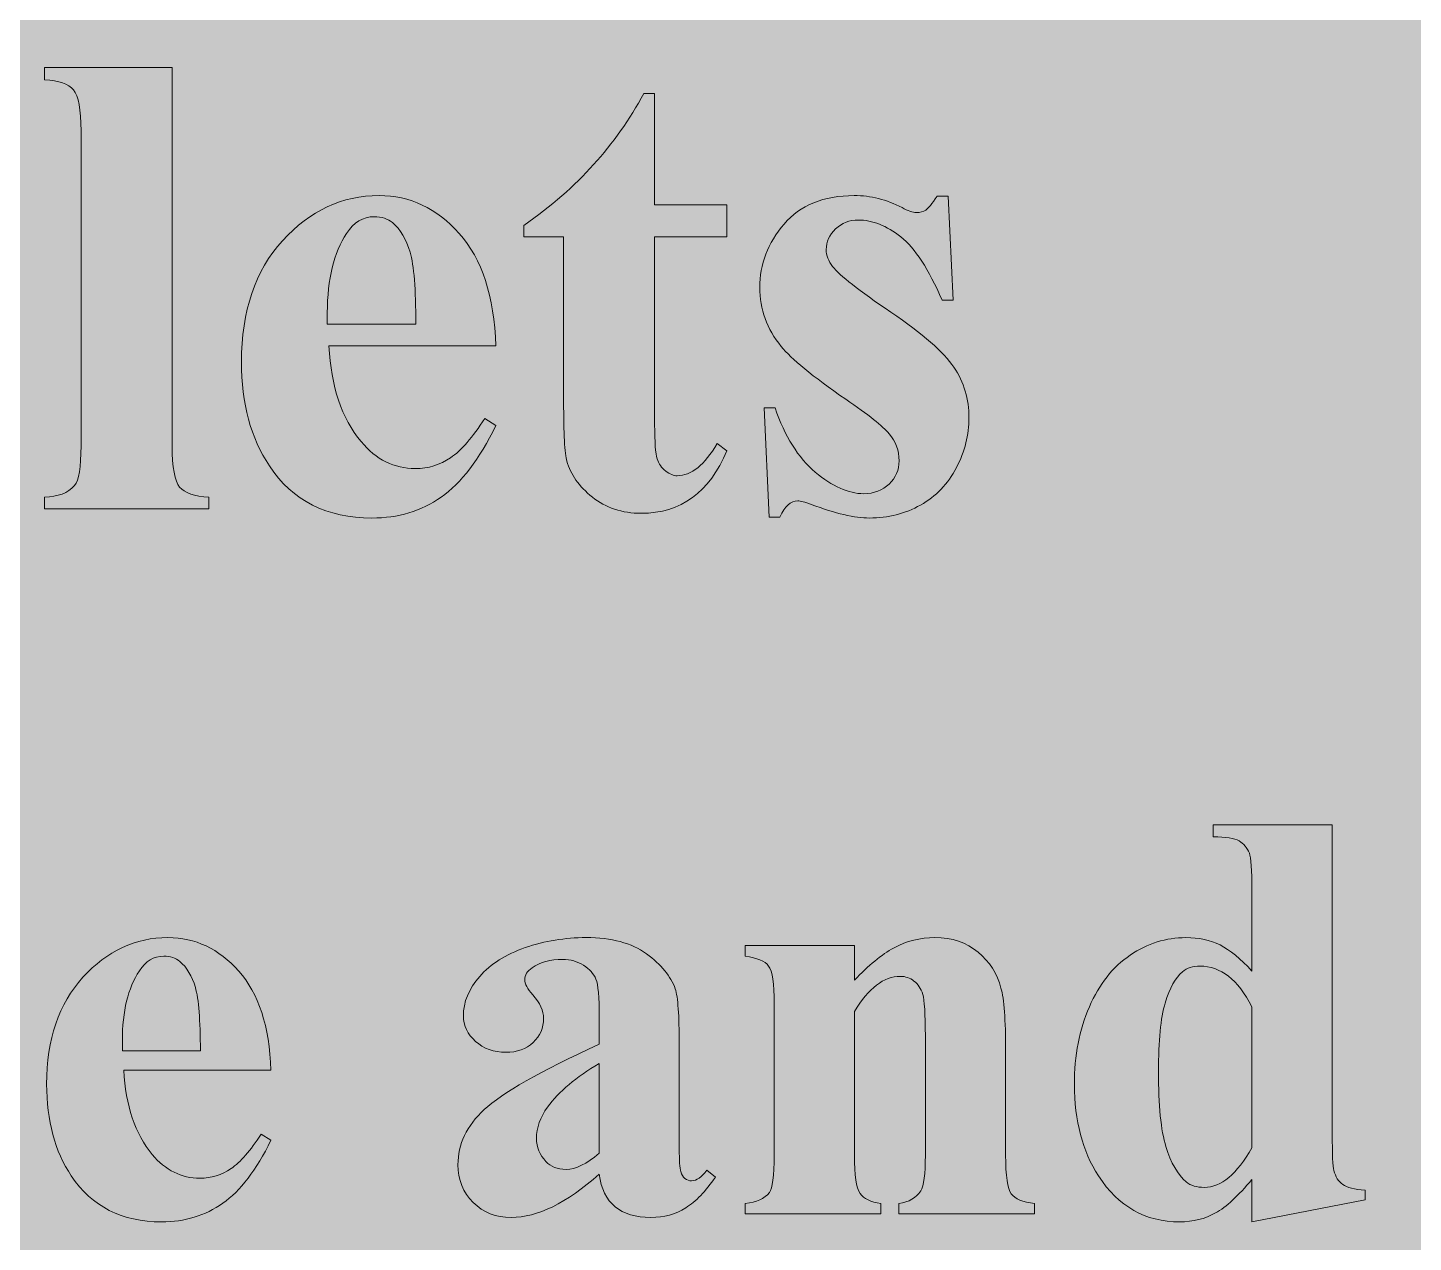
# Model space of a CAD drawing. Header units: inches. Extents: x -1481 to -429, y -1676 to -696.
# Drawn here: x -1360.86 to -1347.56, y -907.03 to -895.37 of the extents above; entities that cross this region are included whole.
import ezdxf

# ---------------------------------------------------------------- set-up
doc = ezdxf.new("R2010")
doc.units = ezdxf.units.IN
doc.header["$MEASUREMENT"] = 0
doc.layers.add('Layer 1', color=7, linetype='Continuous')

# ---------------------------------------------------------------- blocks, each defined once
blk = doc.blocks.new('block 425')
at = {"layer": 'Layer 1', "true_color": 0x8cc63e}
h = blk.add_hatch(color=73, dxfattribs=at)
h.dxf.hatch_style = 2
edge = h.paths.add_edge_path()
edge.add_spline(control_points=[(-1359.478, -895.753), (-1359.478, -895.753), (-1359.478, -899.384), (-1359.478, -899.384), (-1359.478, -899.59), (-1359.454, -899.722), (-1359.406, -899.779), (-1359.358, -899.836), (-1359.265, -899.869), (-1359.125, -899.878), (-1359.125, -899.878), (-1359.125, -899.99), (-1359.125, -899.99), (-1359.125, -899.99), (-1360.703, -899.99), (-1360.703, -899.99), (-1360.703, -899.99), (-1360.703, -899.878), (-1360.703, -899.878), (-1360.574, -899.873), (-1360.478, -899.836), (-1360.415, -899.765), (-1360.374, -899.717), (-1360.353, -899.59), (-1360.353, -899.384), (-1360.353, -899.384), (-1360.353, -896.359), (-1360.353, -896.359), (-1360.353, -896.155), (-1360.377, -896.025), (-1360.425, -895.967), (-1360.473, -895.91), (-1360.565, -895.877), (-1360.703, -895.869), (-1360.703, -895.869), (-1360.703, -895.753), (-1360.703, -895.753), (-1360.703, -895.753), (-1359.478, -895.753), (-1359.478, -895.753)], knot_values=[0, 0, 0, 0, 1, 1, 1, 2, 2, 2, 3, 3, 3, 4, 4, 4, 5, 5, 5, 6, 6, 6, 7, 7, 7, 8, 8, 8, 9, 9, 9, 10, 10, 10, 11, 11, 11, 12, 12, 12, 13, 13, 13, 13], degree=3, periodic=1)
h = blk.add_hatch(color=73, dxfattribs=at)
h.dxf.hatch_style = 2
edge = h.paths.add_edge_path()
edge.add_spline(control_points=[(-1354.845, -896), (-1354.845, -896), (-1354.845, -897.069), (-1354.845, -897.069), (-1354.845, -897.069), (-1354.151, -897.069), (-1354.151, -897.069), (-1354.151, -897.069), (-1354.151, -897.378), (-1354.151, -897.378), (-1354.151, -897.378), (-1354.845, -897.378), (-1354.845, -897.378), (-1354.845, -897.378), (-1354.845, -899.181), (-1354.845, -899.181), (-1354.845, -899.349), (-1354.837, -899.458), (-1354.821, -899.507), (-1354.806, -899.556), (-1354.778, -899.596), (-1354.738, -899.626), (-1354.699, -899.656), (-1354.662, -899.671), (-1354.629, -899.671), (-1354.494, -899.671), (-1354.366, -899.568), (-1354.245, -899.362), (-1354.245, -899.362), (-1354.151, -899.431), (-1354.151, -899.431), (-1354.32, -899.83), (-1354.594, -900.031), (-1354.973, -900.031), (-1355.158, -900.031), (-1355.315, -899.979), (-1355.443, -899.876), (-1355.571, -899.773), (-1355.653, -899.658), (-1355.688, -899.531), (-1355.709, -899.46), (-1355.719, -899.268), (-1355.719, -898.956), (-1355.719, -898.956), (-1355.719, -897.378), (-1355.719, -897.378), (-1355.719, -897.378), (-1356.101, -897.378), (-1356.101, -897.378), (-1356.101, -897.378), (-1356.101, -897.269), (-1356.101, -897.269), (-1355.838, -897.083), (-1355.615, -896.889), (-1355.431, -896.684), (-1355.246, -896.48), (-1355.085, -896.252), (-1354.948, -896), (-1354.948, -896), (-1354.845, -896), (-1354.845, -896)], knot_values=[0, 0, 0, 0, 1, 1, 1, 2, 2, 2, 3, 3, 3, 4, 4, 4, 5, 5, 5, 6, 6, 6, 7, 7, 7, 8, 8, 8, 9, 9, 9, 10, 10, 10, 11, 11, 11, 12, 12, 12, 13, 13, 13, 14, 14, 14, 15, 15, 15, 16, 16, 16, 17, 17, 17, 18, 18, 18, 19, 19, 19, 20, 20, 20, 20], degree=3, periodic=1)
h = blk.add_hatch(color=73, dxfattribs=at)
h.dxf.hatch_style = 2
edge = h.paths.add_edge_path()
edge.add_spline(control_points=[(-1356.369, -898.425), (-1356.369, -898.425), (-1357.972, -898.425), (-1357.972, -898.425), (-1357.953, -898.812), (-1357.85, -899.118), (-1357.663, -899.343), (-1357.519, -899.516), (-1357.346, -899.602), (-1357.144, -899.602), (-1357.019, -899.602), (-1356.906, -899.567), (-1356.804, -899.498), (-1356.702, -899.428), (-1356.592, -899.303), (-1356.476, -899.121), (-1356.476, -899.121), (-1356.369, -899.19), (-1356.369, -899.19), (-1356.528, -899.513), (-1356.703, -899.741), (-1356.894, -899.876), (-1357.086, -900.01), (-1357.308, -900.077), (-1357.56, -900.077), (-1357.993, -900.077), (-1358.321, -899.911), (-1358.544, -899.577), (-1358.723, -899.309), (-1358.812, -898.976), (-1358.812, -898.578), (-1358.812, -898.09), (-1358.681, -897.702), (-1358.417, -897.414), (-1358.154, -897.125), (-1357.845, -896.981), (-1357.491, -896.981), (-1357.195, -896.981), (-1356.938, -897.103), (-1356.721, -897.345), (-1356.503, -897.588), (-1356.386, -897.948), (-1356.369, -898.425)], knot_values=[0, 0, 0, 0, 1, 1, 1, 2, 2, 2, 3, 3, 3, 4, 4, 4, 5, 5, 5, 6, 6, 6, 7, 7, 7, 8, 8, 8, 9, 9, 9, 10, 10, 10, 11, 11, 11, 12, 12, 12, 13, 13, 13, 14, 14, 14, 14], degree=3, periodic=1)
edge = h.paths.add_edge_path()
edge.add_spline(control_points=[(-1357.138, -898.215), (-1357.138, -897.88), (-1357.156, -897.65), (-1357.193, -897.525), (-1357.229, -897.4), (-1357.286, -897.305), (-1357.363, -897.24), (-1357.407, -897.203), (-1357.465, -897.184), (-1357.538, -897.184), (-1357.646, -897.184), (-1357.735, -897.237), (-1357.803, -897.344), (-1357.926, -897.529), (-1357.988, -897.783), (-1357.988, -898.106), (-1357.988, -898.106), (-1357.988, -898.215), (-1357.988, -898.215), (-1357.988, -898.215), (-1357.138, -898.215), (-1357.138, -898.215)], knot_values=[0, 0, 0, 0, 1, 1, 1, 2, 2, 2, 3, 3, 3, 4, 4, 4, 5, 5, 5, 6, 6, 6, 7, 7, 7, 7], degree=3, periodic=1)
h = blk.add_hatch(color=73, dxfattribs=at)
h.dxf.hatch_style = 2
edge = h.paths.add_edge_path()
edge.add_spline(control_points=[(-1352.027, -896.987), (-1352.027, -896.987), (-1351.98, -897.984), (-1351.98, -897.984), (-1351.98, -897.984), (-1352.086, -897.984), (-1352.086, -897.984), (-1352.213, -897.688), (-1352.345, -897.486), (-1352.481, -897.378), (-1352.618, -897.27), (-1352.754, -897.216), (-1352.889, -897.216), (-1352.974, -897.216), (-1353.047, -897.244), (-1353.108, -897.301), (-1353.168, -897.359), (-1353.198, -897.425), (-1353.198, -897.5), (-1353.198, -897.556), (-1353.177, -897.61), (-1353.136, -897.662), (-1353.069, -897.748), (-1352.883, -897.894), (-1352.576, -898.101), (-1352.27, -898.309), (-1352.069, -898.484), (-1351.972, -898.629), (-1351.875, -898.774), (-1351.827, -898.936), (-1351.827, -899.115), (-1351.827, -899.277), (-1351.867, -899.437), (-1351.948, -899.593), (-1352.03, -899.749), (-1352.144, -899.869), (-1352.292, -899.952), (-1352.44, -900.036), (-1352.603, -900.077), (-1352.783, -900.077), (-1352.922, -900.077), (-1353.109, -900.034), (-1353.342, -899.946), (-1353.404, -899.923), (-1353.447, -899.912), (-1353.47, -899.912), (-1353.539, -899.912), (-1353.596, -899.964), (-1353.642, -900.068), (-1353.642, -900.068), (-1353.745, -900.068), (-1353.745, -900.068), (-1353.745, -900.068), (-1353.795, -899.018), (-1353.795, -899.018), (-1353.795, -899.018), (-1353.689, -899.018), (-1353.689, -899.018), (-1353.595, -899.293), (-1353.466, -899.499), (-1353.303, -899.637), (-1353.139, -899.774), (-1352.985, -899.843), (-1352.839, -899.843), (-1352.739, -899.843), (-1352.657, -899.812), (-1352.594, -899.751), (-1352.53, -899.689), (-1352.498, -899.615), (-1352.498, -899.528), (-1352.498, -899.428), (-1352.53, -899.341), (-1352.592, -899.268), (-1352.655, -899.195), (-1352.794, -899.085), (-1353.011, -898.937), (-1353.329, -898.716), (-1353.536, -898.547), (-1353.629, -898.431), (-1353.767, -898.26), (-1353.836, -898.072), (-1353.836, -897.865), (-1353.836, -897.64), (-1353.758, -897.437), (-1353.603, -897.254), (-1353.448, -897.072), (-1353.223, -896.981), (-1352.929, -896.981), (-1352.771, -896.981), (-1352.618, -897.02), (-1352.47, -897.097), (-1352.414, -897.128), (-1352.368, -897.144), (-1352.333, -897.144), (-1352.295, -897.144), (-1352.265, -897.136), (-1352.242, -897.12), (-1352.219, -897.105), (-1352.183, -897.06), (-1352.133, -896.987), (-1352.133, -896.987), (-1352.027, -896.987), (-1352.027, -896.987)], knot_values=[0, 0, 0, 0, 1, 1, 1, 2, 2, 2, 3, 3, 3, 4, 4, 4, 5, 5, 5, 6, 6, 6, 7, 7, 7, 8, 8, 8, 9, 9, 9, 10, 10, 10, 11, 11, 11, 12, 12, 12, 13, 13, 13, 14, 14, 14, 15, 15, 15, 16, 16, 16, 17, 17, 17, 18, 18, 18, 19, 19, 19, 20, 20, 20, 21, 21, 21, 22, 22, 22, 23, 23, 23, 24, 24, 24, 25, 25, 25, 26, 26, 26, 27, 27, 27, 28, 28, 28, 29, 29, 29, 30, 30, 30, 31, 31, 31, 32, 32, 32, 33, 33, 33, 34, 34, 34, 34], degree=3, periodic=1)
h = blk.add_hatch(color=73, dxfattribs=at)
h.dxf.hatch_style = 2
edge = h.paths.add_edge_path()
edge.add_spline(control_points=[(-1348.339, -903.023), (-1348.339, -903.023), (-1348.339, -905.985), (-1348.339, -905.985), (-1348.339, -906.186), (-1348.334, -906.304), (-1348.323, -906.341), (-1348.308, -906.401), (-1348.28, -906.446), (-1348.239, -906.476), (-1348.198, -906.505), (-1348.126, -906.523), (-1348.023, -906.531), (-1348.023, -906.531), (-1348.023, -906.621), (-1348.023, -906.621), (-1348.023, -906.621), (-1349.11, -906.834), (-1349.11, -906.834), (-1349.11, -906.834), (-1349.11, -906.426), (-1349.11, -906.426), (-1349.241, -906.584), (-1349.357, -906.691), (-1349.459, -906.748), (-1349.561, -906.805), (-1349.676, -906.834), (-1349.804, -906.834), (-1350.133, -906.834), (-1350.393, -906.687), (-1350.583, -906.393), (-1350.738, -906.154), (-1350.815, -905.862), (-1350.815, -905.515), (-1350.815, -905.237), (-1350.767, -904.989), (-1350.671, -904.77), (-1350.576, -904.55), (-1350.445, -904.385), (-1350.279, -904.273), (-1350.113, -904.161), (-1349.935, -904.105), (-1349.744, -904.105), (-1349.621, -904.105), (-1349.511, -904.129), (-1349.416, -904.176), (-1349.321, -904.224), (-1349.219, -904.308), (-1349.11, -904.427), (-1349.11, -904.427), (-1349.11, -903.651), (-1349.11, -903.651), (-1349.11, -903.454), (-1349.119, -903.336), (-1349.135, -903.295), (-1349.157, -903.242), (-1349.19, -903.203), (-1349.234, -903.177), (-1349.278, -903.151), (-1349.361, -903.138), (-1349.482, -903.138), (-1349.482, -903.138), (-1349.482, -903.023), (-1349.482, -903.023), (-1349.482, -903.023), (-1348.339, -903.023), (-1348.339, -903.023)], knot_values=[0, 0, 0, 0, 1, 1, 1, 2, 2, 2, 3, 3, 3, 4, 4, 4, 5, 5, 5, 6, 6, 6, 7, 7, 7, 8, 8, 8, 9, 9, 9, 10, 10, 10, 11, 11, 11, 12, 12, 12, 13, 13, 13, 14, 14, 14, 15, 15, 15, 16, 16, 16, 17, 17, 17, 18, 18, 18, 19, 19, 19, 20, 20, 20, 21, 21, 21, 22, 22, 22, 22], degree=3, periodic=1)
edge = h.paths.add_edge_path()
edge.add_spline(control_points=[(-1349.11, -904.769), (-1349.246, -904.508), (-1349.412, -904.378), (-1349.609, -904.378), (-1349.677, -904.378), (-1349.733, -904.396), (-1349.777, -904.433), (-1349.845, -904.489), (-1349.9, -904.589), (-1349.943, -904.733), (-1349.986, -904.876), (-1350.008, -905.095), (-1350.008, -905.391), (-1350.008, -905.716), (-1349.984, -905.956), (-1349.936, -906.112), (-1349.889, -906.268), (-1349.823, -906.381), (-1349.741, -906.451), (-1349.699, -906.486), (-1349.641, -906.503), (-1349.567, -906.503), (-1349.406, -906.503), (-1349.254, -906.376), (-1349.11, -906.123), (-1349.11, -906.123), (-1349.11, -904.769), (-1349.11, -904.769)], knot_values=[0, 0, 0, 0, 1, 1, 1, 2, 2, 2, 3, 3, 3, 4, 4, 4, 5, 5, 5, 6, 6, 6, 7, 7, 7, 8, 8, 8, 9, 9, 9, 9], degree=3, periodic=1)
h = blk.add_hatch(color=73, dxfattribs=at)
h.dxf.hatch_style = 2
edge = h.paths.add_edge_path()
edge.add_spline(control_points=[(-1358.529, -905.377), (-1358.529, -905.377), (-1359.942, -905.377), (-1359.942, -905.377), (-1359.925, -905.718), (-1359.835, -905.988), (-1359.669, -906.187), (-1359.543, -906.339), (-1359.39, -906.415), (-1359.212, -906.415), (-1359.102, -906.415), (-1359.002, -906.384), (-1358.912, -906.323), (-1358.822, -906.261), (-1358.726, -906.151), (-1358.623, -905.991), (-1358.623, -905.991), (-1358.529, -906.051), (-1358.529, -906.051), (-1358.669, -906.336), (-1358.823, -906.538), (-1358.992, -906.656), (-1359.161, -906.774), (-1359.356, -906.834), (-1359.579, -906.834), (-1359.96, -906.834), (-1360.249, -906.687), (-1360.446, -906.393), (-1360.604, -906.156), (-1360.683, -905.862), (-1360.683, -905.512), (-1360.683, -905.082), (-1360.567, -904.741), (-1360.334, -904.486), (-1360.102, -904.232), (-1359.83, -904.105), (-1359.518, -904.105), (-1359.257, -904.105), (-1359.031, -904.212), (-1358.839, -904.426), (-1358.647, -904.64), (-1358.544, -904.957), (-1358.529, -905.377)], knot_values=[0, 0, 0, 0, 1, 1, 1, 2, 2, 2, 3, 3, 3, 4, 4, 4, 5, 5, 5, 6, 6, 6, 7, 7, 7, 8, 8, 8, 9, 9, 9, 10, 10, 10, 11, 11, 11, 12, 12, 12, 13, 13, 13, 14, 14, 14, 14], degree=3, periodic=1)
edge = h.paths.add_edge_path()
edge.add_spline(control_points=[(-1359.207, -905.193), (-1359.207, -904.897), (-1359.223, -904.694), (-1359.255, -904.584), (-1359.287, -904.474), (-1359.337, -904.39), (-1359.405, -904.333), (-1359.444, -904.3), (-1359.495, -904.284), (-1359.559, -904.284), (-1359.655, -904.284), (-1359.733, -904.331), (-1359.793, -904.424), (-1359.902, -904.588), (-1359.956, -904.812), (-1359.956, -905.096), (-1359.956, -905.096), (-1359.956, -905.193), (-1359.956, -905.193), (-1359.956, -905.193), (-1359.207, -905.193), (-1359.207, -905.193)], knot_values=[0, 0, 0, 0, 1, 1, 1, 2, 2, 2, 3, 3, 3, 4, 4, 4, 5, 5, 5, 6, 6, 6, 7, 7, 7, 7], degree=3, periodic=1)
h = blk.add_hatch(color=73, dxfattribs=at)
h.dxf.hatch_style = 2
edge = h.paths.add_edge_path()
edge.add_spline(control_points=[(-1355.377, -906.376), (-1355.691, -906.654), (-1355.973, -906.792), (-1356.222, -906.792), (-1356.369, -906.792), (-1356.491, -906.744), (-1356.588, -906.648), (-1356.686, -906.551), (-1356.734, -906.43), (-1356.734, -906.285), (-1356.734, -906.089), (-1356.65, -905.912), (-1356.481, -905.756), (-1356.312, -905.598), (-1355.944, -905.39), (-1355.377, -905.129), (-1355.377, -905.129), (-1355.377, -904.87), (-1355.377, -904.87), (-1355.377, -904.676), (-1355.388, -904.553), (-1355.409, -904.503), (-1355.43, -904.452), (-1355.47, -904.408), (-1355.528, -904.371), (-1355.587, -904.333), (-1355.653, -904.314), (-1355.727, -904.314), (-1355.846, -904.314), (-1355.944, -904.341), (-1356.021, -904.394), (-1356.069, -904.427), (-1356.093, -904.466), (-1356.093, -904.51), (-1356.093, -904.548), (-1356.067, -904.596), (-1356.016, -904.653), (-1355.946, -904.732), (-1355.911, -904.808), (-1355.911, -904.881), (-1355.911, -904.971), (-1355.945, -905.048), (-1356.012, -905.111), (-1356.079, -905.175), (-1356.166, -905.206), (-1356.274, -905.206), (-1356.39, -905.206), (-1356.487, -905.171), (-1356.565, -905.102), (-1356.643, -905.032), (-1356.682, -904.95), (-1356.682, -904.857), (-1356.682, -904.724), (-1356.63, -904.598), (-1356.525, -904.478), (-1356.42, -904.358), (-1356.274, -904.266), (-1356.087, -904.201), (-1355.9, -904.137), (-1355.706, -904.105), (-1355.504, -904.105), (-1355.259, -904.105), (-1355.066, -904.157), (-1354.924, -904.26), (-1354.782, -904.364), (-1354.69, -904.477), (-1354.647, -904.598), (-1354.622, -904.675), (-1354.609, -904.852), (-1354.609, -905.129), (-1354.609, -905.129), (-1354.609, -906.129), (-1354.609, -906.129), (-1354.609, -906.246), (-1354.604, -906.32), (-1354.595, -906.35), (-1354.586, -906.381), (-1354.572, -906.403), (-1354.554, -906.418), (-1354.535, -906.433), (-1354.514, -906.44), (-1354.49, -906.44), (-1354.443, -906.44), (-1354.394, -906.406), (-1354.344, -906.338), (-1354.344, -906.338), (-1354.262, -906.404), (-1354.262, -906.404), (-1354.354, -906.54), (-1354.449, -906.639), (-1354.547, -906.7), (-1354.645, -906.762), (-1354.756, -906.792), (-1354.881, -906.792), (-1355.028, -906.792), (-1355.143, -906.758), (-1355.225, -906.689), (-1355.308, -906.62), (-1355.359, -906.516), (-1355.377, -906.376)], knot_values=[0, 0, 0, 0, 1, 1, 1, 2, 2, 2, 3, 3, 3, 4, 4, 4, 5, 5, 5, 6, 6, 6, 7, 7, 7, 8, 8, 8, 9, 9, 9, 10, 10, 10, 11, 11, 11, 12, 12, 12, 13, 13, 13, 14, 14, 14, 15, 15, 15, 16, 16, 16, 17, 17, 17, 18, 18, 18, 19, 19, 19, 20, 20, 20, 21, 21, 21, 22, 22, 22, 23, 23, 23, 24, 24, 24, 25, 25, 25, 26, 26, 26, 27, 27, 27, 28, 28, 28, 29, 29, 29, 30, 30, 30, 31, 31, 31, 32, 32, 32, 33, 33, 33, 33], degree=3, periodic=1)
edge = h.paths.add_edge_path()
edge.add_spline(control_points=[(-1355.377, -906.176), (-1355.377, -906.176), (-1355.377, -905.314), (-1355.377, -905.314), (-1355.599, -905.444), (-1355.764, -905.583), (-1355.873, -905.732), (-1355.944, -905.831), (-1355.98, -905.931), (-1355.98, -906.032), (-1355.98, -906.117), (-1355.95, -906.191), (-1355.889, -906.255), (-1355.843, -906.305), (-1355.779, -906.33), (-1355.696, -906.33), (-1355.605, -906.33), (-1355.498, -906.278), (-1355.377, -906.176)], knot_values=[0, 0, 0, 0, 1, 1, 1, 2, 2, 2, 3, 3, 3, 4, 4, 4, 5, 5, 5, 6, 6, 6, 6], degree=3, periodic=1)
h = blk.add_hatch(color=73, dxfattribs=at)
h.dxf.hatch_style = 2
edge = h.paths.add_edge_path()
edge.add_spline(control_points=[(-1352.926, -904.182), (-1352.926, -904.182), (-1352.926, -904.515), (-1352.926, -904.515), (-1352.794, -904.372), (-1352.668, -904.268), (-1352.547, -904.203), (-1352.425, -904.137), (-1352.295, -904.105), (-1352.156, -904.105), (-1351.989, -904.105), (-1351.85, -904.151), (-1351.74, -904.244), (-1351.63, -904.337), (-1351.556, -904.452), (-1351.52, -904.589), (-1351.49, -904.694), (-1351.475, -904.895), (-1351.475, -905.193), (-1351.475, -905.193), (-1351.475, -906.195), (-1351.475, -906.195), (-1351.475, -906.393), (-1351.458, -906.516), (-1351.422, -906.565), (-1351.386, -906.614), (-1351.311, -906.644), (-1351.197, -906.657), (-1351.197, -906.657), (-1351.197, -906.756), (-1351.197, -906.756), (-1351.197, -906.756), (-1352.5, -906.756), (-1352.5, -906.756), (-1352.5, -906.756), (-1352.5, -906.657), (-1352.5, -906.657), (-1352.402, -906.644), (-1352.333, -906.604), (-1352.29, -906.536), (-1352.261, -906.49), (-1352.246, -906.376), (-1352.246, -906.195), (-1352.246, -906.195), (-1352.246, -905.049), (-1352.246, -905.049), (-1352.246, -904.838), (-1352.255, -904.705), (-1352.271, -904.65), (-1352.288, -904.595), (-1352.316, -904.552), (-1352.355, -904.522), (-1352.395, -904.492), (-1352.438, -904.477), (-1352.486, -904.477), (-1352.644, -904.477), (-1352.791, -904.589), (-1352.926, -904.815), (-1352.926, -904.815), (-1352.926, -906.195), (-1352.926, -906.195), (-1352.926, -906.387), (-1352.909, -906.509), (-1352.873, -906.561), (-1352.837, -906.612), (-1352.77, -906.644), (-1352.673, -906.657), (-1352.673, -906.657), (-1352.673, -906.756), (-1352.673, -906.756), (-1352.673, -906.756), (-1353.975, -906.756), (-1353.975, -906.756), (-1353.975, -906.756), (-1353.975, -906.657), (-1353.975, -906.657), (-1353.867, -906.646), (-1353.79, -906.611), (-1353.744, -906.553), (-1353.713, -906.512), (-1353.697, -906.393), (-1353.697, -906.195), (-1353.697, -906.195), (-1353.697, -904.741), (-1353.697, -904.741), (-1353.697, -904.546), (-1353.715, -904.425), (-1353.751, -904.378), (-1353.787, -904.33), (-1353.862, -904.299), (-1353.975, -904.284), (-1353.975, -904.284), (-1353.975, -904.182), (-1353.975, -904.182), (-1353.975, -904.182), (-1352.926, -904.182), (-1352.926, -904.182)], knot_values=[0, 0, 0, 0, 1, 1, 1, 2, 2, 2, 3, 3, 3, 4, 4, 4, 5, 5, 5, 6, 6, 6, 7, 7, 7, 8, 8, 8, 9, 9, 9, 10, 10, 10, 11, 11, 11, 12, 12, 12, 13, 13, 13, 14, 14, 14, 15, 15, 15, 16, 16, 16, 17, 17, 17, 18, 18, 18, 19, 19, 19, 20, 20, 20, 21, 21, 21, 22, 22, 22, 23, 23, 23, 24, 24, 24, 25, 25, 25, 26, 26, 26, 27, 27, 27, 28, 28, 28, 29, 29, 29, 30, 30, 30, 31, 31, 31, 32, 32, 32, 32], degree=3, periodic=1)
at = {"layer": 'Layer 1', "lineweight": 0}
for points, knots in [([(-1359.478, -895.753), (-1359.478, -895.753), (-1359.478, -899.384), (-1359.478, -899.384), (-1359.478, -899.59), (-1359.454, -899.722), (-1359.406, -899.779), (-1359.358, -899.836), (-1359.265, -899.869), (-1359.125, -899.878), (-1359.125, -899.878), (-1359.125, -899.99), (-1359.125, -899.99), (-1359.125, -899.99), (-1360.703, -899.99), (-1360.703, -899.99), (-1360.703, -899.99), (-1360.703, -899.878), (-1360.703, -899.878), (-1360.574, -899.873), (-1360.478, -899.836), (-1360.415, -899.765), (-1360.374, -899.717), (-1360.353, -899.59), (-1360.353, -899.384), (-1360.353, -899.384), (-1360.353, -896.359), (-1360.353, -896.359), (-1360.353, -896.155), (-1360.377, -896.025), (-1360.425, -895.967), (-1360.473, -895.91), (-1360.565, -895.877), (-1360.703, -895.869), (-1360.703, -895.869), (-1360.703, -895.753), (-1360.703, -895.753), (-1360.703, -895.753), (-1359.478, -895.753), (-1359.478, -895.753)], [0, 0, 0, 0, 1, 1, 1, 2, 2, 2, 3, 3, 3, 4, 4, 4, 5, 5, 5, 6, 6, 6, 7, 7, 7, 8, 8, 8, 9, 9, 9, 10, 10, 10, 11, 11, 11, 12, 12, 12, 13, 13, 13, 13]), ([(-1354.845, -896), (-1354.845, -896), (-1354.845, -897.069), (-1354.845, -897.069), (-1354.845, -897.069), (-1354.151, -897.069), (-1354.151, -897.069), (-1354.151, -897.069), (-1354.151, -897.378), (-1354.151, -897.378), (-1354.151, -897.378), (-1354.845, -897.378), (-1354.845, -897.378), (-1354.845, -897.378), (-1354.845, -899.181), (-1354.845, -899.181), (-1354.845, -899.349), (-1354.837, -899.458), (-1354.821, -899.507), (-1354.806, -899.556), (-1354.778, -899.596), (-1354.738, -899.626), (-1354.699, -899.656), (-1354.662, -899.671), (-1354.629, -899.671), (-1354.494, -899.671), (-1354.366, -899.568), (-1354.245, -899.362), (-1354.245, -899.362), (-1354.151, -899.431), (-1354.151, -899.431), (-1354.32, -899.83), (-1354.594, -900.031), (-1354.973, -900.031), (-1355.158, -900.031), (-1355.315, -899.979), (-1355.443, -899.876), (-1355.571, -899.773), (-1355.653, -899.658), (-1355.688, -899.531), (-1355.709, -899.46), (-1355.719, -899.268), (-1355.719, -898.956), (-1355.719, -898.956), (-1355.719, -897.378), (-1355.719, -897.378), (-1355.719, -897.378), (-1356.101, -897.378), (-1356.101, -897.378), (-1356.101, -897.378), (-1356.101, -897.269), (-1356.101, -897.269), (-1355.838, -897.083), (-1355.615, -896.889), (-1355.431, -896.684), (-1355.246, -896.48), (-1355.085, -896.252), (-1354.948, -896), (-1354.948, -896), (-1354.845, -896), (-1354.845, -896)], [0, 0, 0, 0, 1, 1, 1, 2, 2, 2, 3, 3, 3, 4, 4, 4, 5, 5, 5, 6, 6, 6, 7, 7, 7, 8, 8, 8, 9, 9, 9, 10, 10, 10, 11, 11, 11, 12, 12, 12, 13, 13, 13, 14, 14, 14, 15, 15, 15, 16, 16, 16, 17, 17, 17, 18, 18, 18, 19, 19, 19, 20, 20, 20, 20]), ([(-1356.369, -898.425), (-1356.369, -898.425), (-1357.972, -898.425), (-1357.972, -898.425), (-1357.953, -898.812), (-1357.85, -899.118), (-1357.663, -899.343), (-1357.519, -899.516), (-1357.346, -899.602), (-1357.144, -899.602), (-1357.019, -899.602), (-1356.906, -899.567), (-1356.804, -899.498), (-1356.702, -899.428), (-1356.592, -899.303), (-1356.476, -899.121), (-1356.476, -899.121), (-1356.369, -899.19), (-1356.369, -899.19), (-1356.528, -899.513), (-1356.703, -899.741), (-1356.894, -899.876), (-1357.086, -900.01), (-1357.308, -900.077), (-1357.56, -900.077), (-1357.993, -900.077), (-1358.321, -899.911), (-1358.544, -899.577), (-1358.723, -899.309), (-1358.812, -898.976), (-1358.812, -898.578), (-1358.812, -898.09), (-1358.681, -897.702), (-1358.417, -897.414), (-1358.154, -897.125), (-1357.845, -896.981), (-1357.491, -896.981), (-1357.195, -896.981), (-1356.938, -897.103), (-1356.721, -897.345), (-1356.503, -897.588), (-1356.386, -897.948), (-1356.369, -898.425)], [0, 0, 0, 0, 1, 1, 1, 2, 2, 2, 3, 3, 3, 4, 4, 4, 5, 5, 5, 6, 6, 6, 7, 7, 7, 8, 8, 8, 9, 9, 9, 10, 10, 10, 11, 11, 11, 12, 12, 12, 13, 13, 13, 14, 14, 14, 14]), ([(-1352.027, -896.987), (-1352.027, -896.987), (-1351.98, -897.984), (-1351.98, -897.984), (-1351.98, -897.984), (-1352.086, -897.984), (-1352.086, -897.984), (-1352.213, -897.688), (-1352.345, -897.486), (-1352.481, -897.378), (-1352.618, -897.27), (-1352.754, -897.216), (-1352.889, -897.216), (-1352.974, -897.216), (-1353.047, -897.244), (-1353.108, -897.301), (-1353.168, -897.359), (-1353.198, -897.425), (-1353.198, -897.5), (-1353.198, -897.556), (-1353.177, -897.61), (-1353.136, -897.662), (-1353.069, -897.748), (-1352.883, -897.894), (-1352.576, -898.101), (-1352.27, -898.309), (-1352.069, -898.484), (-1351.972, -898.629), (-1351.875, -898.774), (-1351.827, -898.936), (-1351.827, -899.115), (-1351.827, -899.277), (-1351.867, -899.437), (-1351.948, -899.593), (-1352.03, -899.749), (-1352.144, -899.869), (-1352.292, -899.952), (-1352.44, -900.036), (-1352.603, -900.077), (-1352.783, -900.077), (-1352.922, -900.077), (-1353.109, -900.034), (-1353.342, -899.946), (-1353.404, -899.923), (-1353.447, -899.912), (-1353.47, -899.912), (-1353.539, -899.912), (-1353.596, -899.964), (-1353.642, -900.068), (-1353.642, -900.068), (-1353.745, -900.068), (-1353.745, -900.068), (-1353.745, -900.068), (-1353.795, -899.018), (-1353.795, -899.018), (-1353.795, -899.018), (-1353.689, -899.018), (-1353.689, -899.018), (-1353.595, -899.293), (-1353.466, -899.499), (-1353.303, -899.637), (-1353.139, -899.774), (-1352.985, -899.843), (-1352.839, -899.843), (-1352.739, -899.843), (-1352.657, -899.812), (-1352.594, -899.751), (-1352.53, -899.689), (-1352.498, -899.615), (-1352.498, -899.528), (-1352.498, -899.428), (-1352.53, -899.341), (-1352.592, -899.268), (-1352.655, -899.195), (-1352.794, -899.085), (-1353.011, -898.937), (-1353.329, -898.716), (-1353.536, -898.547), (-1353.629, -898.431), (-1353.767, -898.26), (-1353.836, -898.072), (-1353.836, -897.865), (-1353.836, -897.64), (-1353.758, -897.437), (-1353.603, -897.254), (-1353.448, -897.072), (-1353.223, -896.981), (-1352.929, -896.981), (-1352.771, -896.981), (-1352.618, -897.02), (-1352.47, -897.097), (-1352.414, -897.128), (-1352.368, -897.144), (-1352.333, -897.144), (-1352.295, -897.144), (-1352.265, -897.136), (-1352.242, -897.12), (-1352.219, -897.105), (-1352.183, -897.06), (-1352.133, -896.987), (-1352.133, -896.987), (-1352.027, -896.987), (-1352.027, -896.987)], [0, 0, 0, 0, 1, 1, 1, 2, 2, 2, 3, 3, 3, 4, 4, 4, 5, 5, 5, 6, 6, 6, 7, 7, 7, 8, 8, 8, 9, 9, 9, 10, 10, 10, 11, 11, 11, 12, 12, 12, 13, 13, 13, 14, 14, 14, 15, 15, 15, 16, 16, 16, 17, 17, 17, 18, 18, 18, 19, 19, 19, 20, 20, 20, 21, 21, 21, 22, 22, 22, 23, 23, 23, 24, 24, 24, 25, 25, 25, 26, 26, 26, 27, 27, 27, 28, 28, 28, 29, 29, 29, 30, 30, 30, 31, 31, 31, 32, 32, 32, 33, 33, 33, 34, 34, 34, 34]), ([(-1357.138, -898.215), (-1357.138, -897.88), (-1357.156, -897.65), (-1357.193, -897.525), (-1357.229, -897.4), (-1357.286, -897.305), (-1357.363, -897.24), (-1357.407, -897.203), (-1357.465, -897.184), (-1357.538, -897.184), (-1357.646, -897.184), (-1357.735, -897.237), (-1357.803, -897.344), (-1357.926, -897.529), (-1357.988, -897.783), (-1357.988, -898.106), (-1357.988, -898.106), (-1357.988, -898.215), (-1357.988, -898.215), (-1357.988, -898.215), (-1357.138, -898.215), (-1357.138, -898.215)], [0, 0, 0, 0, 1, 1, 1, 2, 2, 2, 3, 3, 3, 4, 4, 4, 5, 5, 5, 6, 6, 6, 7, 7, 7, 7]), ([(-1348.339, -903.023), (-1348.339, -903.023), (-1348.339, -905.985), (-1348.339, -905.985), (-1348.339, -906.186), (-1348.334, -906.304), (-1348.323, -906.341), (-1348.308, -906.401), (-1348.28, -906.446), (-1348.239, -906.476), (-1348.198, -906.505), (-1348.126, -906.523), (-1348.023, -906.531), (-1348.023, -906.531), (-1348.023, -906.621), (-1348.023, -906.621), (-1348.023, -906.621), (-1349.11, -906.834), (-1349.11, -906.834), (-1349.11, -906.834), (-1349.11, -906.426), (-1349.11, -906.426), (-1349.241, -906.584), (-1349.357, -906.691), (-1349.459, -906.748), (-1349.561, -906.805), (-1349.676, -906.834), (-1349.804, -906.834), (-1350.133, -906.834), (-1350.393, -906.687), (-1350.583, -906.393), (-1350.738, -906.154), (-1350.815, -905.862), (-1350.815, -905.515), (-1350.815, -905.237), (-1350.767, -904.989), (-1350.671, -904.77), (-1350.576, -904.55), (-1350.445, -904.385), (-1350.279, -904.273), (-1350.113, -904.161), (-1349.935, -904.105), (-1349.744, -904.105), (-1349.621, -904.105), (-1349.511, -904.129), (-1349.416, -904.176), (-1349.321, -904.224), (-1349.219, -904.308), (-1349.11, -904.427), (-1349.11, -904.427), (-1349.11, -903.651), (-1349.11, -903.651), (-1349.11, -903.454), (-1349.119, -903.336), (-1349.135, -903.295), (-1349.157, -903.242), (-1349.19, -903.203), (-1349.234, -903.177), (-1349.278, -903.151), (-1349.361, -903.138), (-1349.482, -903.138), (-1349.482, -903.138), (-1349.482, -903.023), (-1349.482, -903.023), (-1349.482, -903.023), (-1348.339, -903.023), (-1348.339, -903.023)], [0, 0, 0, 0, 1, 1, 1, 2, 2, 2, 3, 3, 3, 4, 4, 4, 5, 5, 5, 6, 6, 6, 7, 7, 7, 8, 8, 8, 9, 9, 9, 10, 10, 10, 11, 11, 11, 12, 12, 12, 13, 13, 13, 14, 14, 14, 15, 15, 15, 16, 16, 16, 17, 17, 17, 18, 18, 18, 19, 19, 19, 20, 20, 20, 21, 21, 21, 22, 22, 22, 22]), ([(-1358.529, -905.377), (-1358.529, -905.377), (-1359.942, -905.377), (-1359.942, -905.377), (-1359.925, -905.718), (-1359.835, -905.988), (-1359.669, -906.187), (-1359.543, -906.339), (-1359.39, -906.415), (-1359.212, -906.415), (-1359.102, -906.415), (-1359.002, -906.384), (-1358.912, -906.323), (-1358.822, -906.261), (-1358.726, -906.151), (-1358.623, -905.991), (-1358.623, -905.991), (-1358.529, -906.051), (-1358.529, -906.051), (-1358.669, -906.336), (-1358.823, -906.538), (-1358.992, -906.656), (-1359.161, -906.774), (-1359.356, -906.834), (-1359.579, -906.834), (-1359.96, -906.834), (-1360.249, -906.687), (-1360.446, -906.393), (-1360.604, -906.156), (-1360.683, -905.862), (-1360.683, -905.512), (-1360.683, -905.082), (-1360.567, -904.741), (-1360.334, -904.486), (-1360.102, -904.232), (-1359.83, -904.105), (-1359.518, -904.105), (-1359.257, -904.105), (-1359.031, -904.212), (-1358.839, -904.426), (-1358.647, -904.64), (-1358.544, -904.957), (-1358.529, -905.377)], [0, 0, 0, 0, 1, 1, 1, 2, 2, 2, 3, 3, 3, 4, 4, 4, 5, 5, 5, 6, 6, 6, 7, 7, 7, 8, 8, 8, 9, 9, 9, 10, 10, 10, 11, 11, 11, 12, 12, 12, 13, 13, 13, 14, 14, 14, 14]), ([(-1355.377, -906.376), (-1355.691, -906.654), (-1355.973, -906.792), (-1356.222, -906.792), (-1356.369, -906.792), (-1356.491, -906.744), (-1356.588, -906.648), (-1356.686, -906.551), (-1356.734, -906.43), (-1356.734, -906.285), (-1356.734, -906.089), (-1356.65, -905.912), (-1356.481, -905.756), (-1356.312, -905.598), (-1355.944, -905.39), (-1355.377, -905.129), (-1355.377, -905.129), (-1355.377, -904.87), (-1355.377, -904.87), (-1355.377, -904.676), (-1355.388, -904.553), (-1355.409, -904.503), (-1355.43, -904.452), (-1355.47, -904.408), (-1355.528, -904.371), (-1355.587, -904.333), (-1355.653, -904.314), (-1355.727, -904.314), (-1355.846, -904.314), (-1355.944, -904.341), (-1356.021, -904.394), (-1356.069, -904.427), (-1356.093, -904.466), (-1356.093, -904.51), (-1356.093, -904.548), (-1356.067, -904.596), (-1356.016, -904.653), (-1355.946, -904.732), (-1355.911, -904.808), (-1355.911, -904.881), (-1355.911, -904.971), (-1355.945, -905.048), (-1356.012, -905.111), (-1356.079, -905.175), (-1356.166, -905.206), (-1356.274, -905.206), (-1356.39, -905.206), (-1356.487, -905.171), (-1356.565, -905.102), (-1356.643, -905.032), (-1356.682, -904.95), (-1356.682, -904.857), (-1356.682, -904.724), (-1356.63, -904.598), (-1356.525, -904.478), (-1356.42, -904.358), (-1356.274, -904.266), (-1356.087, -904.201), (-1355.9, -904.137), (-1355.706, -904.105), (-1355.504, -904.105), (-1355.259, -904.105), (-1355.066, -904.157), (-1354.924, -904.26), (-1354.782, -904.364), (-1354.69, -904.477), (-1354.647, -904.598), (-1354.622, -904.675), (-1354.609, -904.852), (-1354.609, -905.129), (-1354.609, -905.129), (-1354.609, -906.129), (-1354.609, -906.129), (-1354.609, -906.246), (-1354.604, -906.32), (-1354.595, -906.35), (-1354.586, -906.381), (-1354.572, -906.403), (-1354.554, -906.418), (-1354.535, -906.433), (-1354.514, -906.44), (-1354.49, -906.44), (-1354.443, -906.44), (-1354.394, -906.406), (-1354.344, -906.338), (-1354.344, -906.338), (-1354.262, -906.404), (-1354.262, -906.404), (-1354.354, -906.54), (-1354.449, -906.639), (-1354.547, -906.7), (-1354.645, -906.762), (-1354.756, -906.792), (-1354.881, -906.792), (-1355.028, -906.792), (-1355.143, -906.758), (-1355.225, -906.689), (-1355.308, -906.62), (-1355.359, -906.516), (-1355.377, -906.376)], [0, 0, 0, 0, 1, 1, 1, 2, 2, 2, 3, 3, 3, 4, 4, 4, 5, 5, 5, 6, 6, 6, 7, 7, 7, 8, 8, 8, 9, 9, 9, 10, 10, 10, 11, 11, 11, 12, 12, 12, 13, 13, 13, 14, 14, 14, 15, 15, 15, 16, 16, 16, 17, 17, 17, 18, 18, 18, 19, 19, 19, 20, 20, 20, 21, 21, 21, 22, 22, 22, 23, 23, 23, 24, 24, 24, 25, 25, 25, 26, 26, 26, 27, 27, 27, 28, 28, 28, 29, 29, 29, 30, 30, 30, 31, 31, 31, 32, 32, 32, 33, 33, 33, 33]), ([(-1352.926, -904.182), (-1352.926, -904.182), (-1352.926, -904.515), (-1352.926, -904.515), (-1352.794, -904.372), (-1352.668, -904.268), (-1352.547, -904.203), (-1352.425, -904.137), (-1352.295, -904.105), (-1352.156, -904.105), (-1351.989, -904.105), (-1351.85, -904.151), (-1351.74, -904.244), (-1351.63, -904.337), (-1351.556, -904.452), (-1351.52, -904.589), (-1351.49, -904.694), (-1351.475, -904.895), (-1351.475, -905.193), (-1351.475, -905.193), (-1351.475, -906.195), (-1351.475, -906.195), (-1351.475, -906.393), (-1351.458, -906.516), (-1351.422, -906.565), (-1351.386, -906.614), (-1351.311, -906.644), (-1351.197, -906.657), (-1351.197, -906.657), (-1351.197, -906.756), (-1351.197, -906.756), (-1351.197, -906.756), (-1352.5, -906.756), (-1352.5, -906.756), (-1352.5, -906.756), (-1352.5, -906.657), (-1352.5, -906.657), (-1352.402, -906.644), (-1352.333, -906.604), (-1352.29, -906.536), (-1352.261, -906.49), (-1352.246, -906.376), (-1352.246, -906.195), (-1352.246, -906.195), (-1352.246, -905.049), (-1352.246, -905.049), (-1352.246, -904.838), (-1352.255, -904.705), (-1352.271, -904.65), (-1352.288, -904.595), (-1352.316, -904.552), (-1352.355, -904.522), (-1352.395, -904.492), (-1352.438, -904.477), (-1352.486, -904.477), (-1352.644, -904.477), (-1352.791, -904.589), (-1352.926, -904.815), (-1352.926, -904.815), (-1352.926, -906.195), (-1352.926, -906.195), (-1352.926, -906.387), (-1352.909, -906.509), (-1352.873, -906.561), (-1352.837, -906.612), (-1352.77, -906.644), (-1352.673, -906.657), (-1352.673, -906.657), (-1352.673, -906.756), (-1352.673, -906.756), (-1352.673, -906.756), (-1353.975, -906.756), (-1353.975, -906.756), (-1353.975, -906.756), (-1353.975, -906.657), (-1353.975, -906.657), (-1353.867, -906.646), (-1353.79, -906.611), (-1353.744, -906.553), (-1353.713, -906.512), (-1353.697, -906.393), (-1353.697, -906.195), (-1353.697, -906.195), (-1353.697, -904.741), (-1353.697, -904.741), (-1353.697, -904.546), (-1353.715, -904.425), (-1353.751, -904.378), (-1353.787, -904.33), (-1353.862, -904.299), (-1353.975, -904.284), (-1353.975, -904.284), (-1353.975, -904.182), (-1353.975, -904.182), (-1353.975, -904.182), (-1352.926, -904.182), (-1352.926, -904.182)], [0, 0, 0, 0, 1, 1, 1, 2, 2, 2, 3, 3, 3, 4, 4, 4, 5, 5, 5, 6, 6, 6, 7, 7, 7, 8, 8, 8, 9, 9, 9, 10, 10, 10, 11, 11, 11, 12, 12, 12, 13, 13, 13, 14, 14, 14, 15, 15, 15, 16, 16, 16, 17, 17, 17, 18, 18, 18, 19, 19, 19, 20, 20, 20, 21, 21, 21, 22, 22, 22, 23, 23, 23, 24, 24, 24, 25, 25, 25, 26, 26, 26, 27, 27, 27, 28, 28, 28, 29, 29, 29, 30, 30, 30, 31, 31, 31, 32, 32, 32, 32]), ([(-1359.207, -905.193), (-1359.207, -904.897), (-1359.223, -904.694), (-1359.255, -904.584), (-1359.287, -904.474), (-1359.337, -904.39), (-1359.405, -904.333), (-1359.444, -904.3), (-1359.495, -904.284), (-1359.559, -904.284), (-1359.655, -904.284), (-1359.733, -904.331), (-1359.793, -904.424), (-1359.902, -904.588), (-1359.956, -904.812), (-1359.956, -905.096), (-1359.956, -905.096), (-1359.956, -905.193), (-1359.956, -905.193), (-1359.956, -905.193), (-1359.207, -905.193), (-1359.207, -905.193)], [0, 0, 0, 0, 1, 1, 1, 2, 2, 2, 3, 3, 3, 4, 4, 4, 5, 5, 5, 6, 6, 6, 7, 7, 7, 7]), ([(-1349.11, -904.769), (-1349.246, -904.508), (-1349.412, -904.378), (-1349.609, -904.378), (-1349.677, -904.378), (-1349.733, -904.396), (-1349.777, -904.433), (-1349.845, -904.489), (-1349.9, -904.589), (-1349.943, -904.733), (-1349.986, -904.876), (-1350.008, -905.095), (-1350.008, -905.391), (-1350.008, -905.716), (-1349.984, -905.956), (-1349.936, -906.112), (-1349.889, -906.268), (-1349.823, -906.381), (-1349.741, -906.451), (-1349.699, -906.486), (-1349.641, -906.503), (-1349.567, -906.503), (-1349.406, -906.503), (-1349.254, -906.376), (-1349.11, -906.123), (-1349.11, -906.123), (-1349.11, -904.769), (-1349.11, -904.769)], [0, 0, 0, 0, 1, 1, 1, 2, 2, 2, 3, 3, 3, 4, 4, 4, 5, 5, 5, 6, 6, 6, 7, 7, 7, 8, 8, 8, 9, 9, 9, 9]), ([(-1355.377, -906.176), (-1355.377, -906.176), (-1355.377, -905.314), (-1355.377, -905.314), (-1355.599, -905.444), (-1355.764, -905.583), (-1355.873, -905.732), (-1355.944, -905.831), (-1355.98, -905.931), (-1355.98, -906.032), (-1355.98, -906.117), (-1355.95, -906.191), (-1355.889, -906.255), (-1355.843, -906.305), (-1355.779, -906.33), (-1355.696, -906.33), (-1355.605, -906.33), (-1355.498, -906.278), (-1355.377, -906.176)], [0, 0, 0, 0, 1, 1, 1, 2, 2, 2, 3, 3, 3, 4, 4, 4, 5, 5, 5, 6, 6, 6, 6])]:
    blk.add_open_spline(points, degree=3, knots=knots, dxfattribs=at)
blk = doc.blocks.new('block 412')
at = {"layer": 'Layer 1'}
blk.add_blockref('block 425', (0, 0), dxfattribs=at)

msp = doc.modelspace()

# ---------------------------------------------------------------- hatches: boundary and pattern name
at = {"layer": 'Layer 1', "true_color": 0x006738}
h = msp.add_hatch(color=116, dxfattribs=at)
h.dxf.hatch_style = 2
h.paths.add_polyline_path([(-1241.324, -985.727), (-1481.324, -985.727), (-1481.324, -695.727), (-1241.324, -695.727)])

# ---------------------------------------------------------------- block references
at = {"layer": 'Layer 1'}
msp.add_blockref('block 412', (0, 0), dxfattribs=at)

doc.saveas('drawing.dxf')
